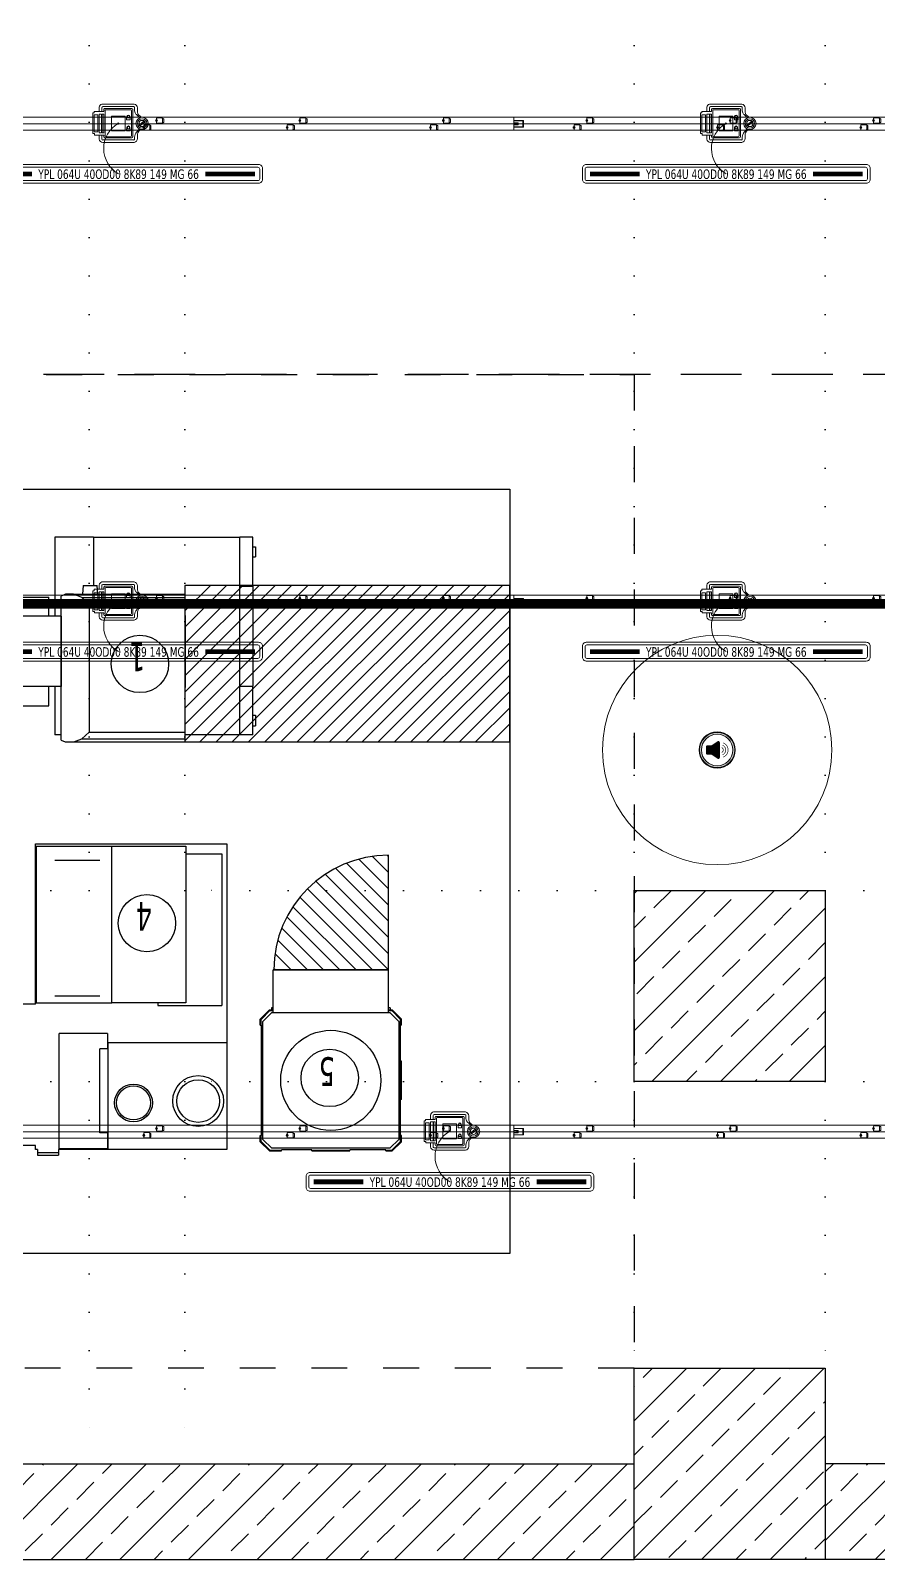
# Model space of a CAD drawing. Header units: centimetres. Extents: x 405564 to 502064, y 46284 to 60634.
# Drawn here: x 486134 to 486577, y 51833 to 52633 of the extents above; entities that cross this region are included whole.
import ezdxf
from ezdxf.enums import TextEntityAlignment as Align
from ezdxf.lldxf.tags import DXFTag
from ezdxf.xclip import XClip

# ---------------------------------------------------------------- set-up
doc = ezdxf.new("R2010")
doc.units = ezdxf.units.CM
doc.header["$XCLIPFRAME"] = 0
for name, pattern in [('3+1_3b$0$DASHED', [0.25, 0.125, -0.125]), ('ACAD_ISO07W100', [3, 0, -3]), ('BORDER', [1.75, 0.5, -0.25, 0.5, -0.25, 0, -0.25]), ('DASHDOT', [25.4, 12.7, -6.35, 0, -6.35]), ('DOT', [0.25, 0, -0.25]), ('HIDDEN', [9.525, 6.35, -3.175])]:
    doc.linetypes.add(name, pattern=pattern)
doc.layers.get('0').update_dxf_attribs({"color": 8, "lineweight": 9})
for name, color, linetype, lineweight in [('---___EB_draft00_parselsiniri', 8, 'BORDER', 9), ('0-KRCN-AYDINLATMA-130426', 8, 'Continuous', 9), ('0-KRCN-MİMARİ-220526', 8, 'Continuous', 9)]:
    doc.layers.add(name, color=color, linetype=linetype, lineweight=lineweight)
for name, color, linetype in [('AS_CIZGI_ARSA', 8, 'Continuous'), ('AS_DOS_TERAS_UST', 8, 'ACAD_ISO07W100'), ('AS_TA_BETONARME', 5, 'Continuous'), ('AS_TA_TARAMA', 8, 'Continuous'), ('AS_TEFR_CIHAZ', 8, 'Continuous')]:
    doc.layers.add(name, color=color, linetype=linetype)
doc.styles.add('TAHOMA', font='tahoma.ttf')
tags = doc.linetypes.add('PHANTOM', pattern=[50.5, 18, -6.5, 6.5, -6.5, 6.5, -6.5]).pattern_tags.tags
tags[14:15] = [DXFTag(74, 4), DXFTag(75, 0), DXFTag(340, '0'), DXFTag(46, 0.0), DXFTag(50, 0.0), DXFTag(44, 0.0), DXFTag(45, 0.0)]
tags[12:13] = [DXFTag(74, 4), DXFTag(75, 0), DXFTag(340, '0'), DXFTag(46, 0.0), DXFTag(50, 0.0), DXFTag(44, 0.0), DXFTag(45, 0.0)]
tags[10:11] = [DXFTag(74, 4), DXFTag(75, 0), DXFTag(340, '0'), DXFTag(46, 0.0), DXFTag(50, 0.0), DXFTag(44, 0.0), DXFTag(45, 0.0)]
tags[8:9] = [DXFTag(74, 4), DXFTag(75, 0), DXFTag(340, '0'), DXFTag(46, 0.0), DXFTag(50, 0.0), DXFTag(44, 0.0), DXFTag(45, 0.0)]
tags[6:7] = [DXFTag(74, 4), DXFTag(75, 0), DXFTag(340, '0'), DXFTag(46, 0.0), DXFTag(50, 0.0), DXFTag(44, 0.0), DXFTag(45, 0.0)]
tags[4:5] = [DXFTag(74, 4), DXFTag(75, 0), DXFTag(340, '0'), DXFTag(46, 0.0), DXFTag(50, 0.0), DXFTag(44, 0.0), DXFTag(45, 0.0)]
pattern_1 = [(225, (-115236.053, 63695.445), (17.9605122, -17.9605122), []), (225, (-115254.013, 63695.445), (17.9605122, -17.9605122), [12.7, -6.35])]

# ---------------------------------------------------------------- blocks, each defined once
blk = doc.blocks.new('YPL 064U 40OD00 8K89 149 MG 66')
at = {"layer": '0-KRCN-AYDINLATMA-130426'}
for points in [[(75.25, -2.9), (75.25, 2.9, 0.414214), (73.25, 4.9), (-73.25, 4.9, 0.414214), (-75.25, 2.9), (-75.25, -2.9, 0.414214), (-73.25, -4.9), (73.25, -4.9, 0.414214)], [(73.85, -2.5), (73.85, 2.5, 0.414214), (72.85, 3.5), (-72.85, 3.5, 0.414214), (-73.85, 2.5), (-73.85, -2.5, 0.414214), (-72.85, -3.5), (72.85, -3.5, 0.414214)]]:
    blk.add_lwpolyline(points, format="xyb", close=True, dxfattribs=at)
at = {"layer": '0-KRCN-AYDINLATMA-130426', "const_width": 2.51, "elevation": 1.25}
for points in [[(-71.34, -0.01), (-45.35, -0.01)], [(45.35, -0.01), (71.35, -0.01)]]:
    blk.add_lwpolyline(points, dxfattribs=at)
at = {"layer": '0-KRCN-AYDINLATMA-130426', "ltscale": 60, "style": 'TAHOMA', "width": 0.8}
blk.add_text('YPL 064U 40OD00 8K89 149 MG 66', height=5, dxfattribs=at).set_placement((0, -0.15), align=Align.MIDDLE_CENTER)
blk = doc.blocks.new('25A BUSBAR 3MT')
at = {"layer": '0-KRCN-AYDINLATMA-130426'}
for p, q in [((3000, 34), (0, 34)), ((0, 34), (0, -34)), ((3000, 0), (0, 0)), ((384.8, 17), (377.3, 17)), ((381, 28), (381, 22.2)), ((381, 20.5), (381, 13.5)), ((381, 11.8), (381, 6)), ((384, 31), (409, 31)), ((384, 3), (409, 3)), ((412, 26.8), (412, 28)), ((412, 28), (415.2, 28)), ((412, 6.8), (412, 6)), ((412, 5.7), (415.2, 5.7)), ((415.2, 26.8), (415.2, 28)), ((415.2, 6.8), (415.2, 5.7)), ((418.4, 26.8), (418.4, 6.8)), ((1134.8, 17), (1127.3, 17)), ((1131, 28), (1131, 22.2)), ((1131, 20.5), (1131, 13.5)), ((1131, 11.8), (1131, 6)), ((1134, 31), (1159, 31)), ((1134, 3), (1159, 3)), ((1162, 26.8), (1162, 28)), ((1162, 28), (1165.2, 28)), ((1162, 6.8), (1162, 6)), ((1162, 5.7), (1165.2, 5.7)), ((1165.2, 26.8), (1165.2, 28)), ((1165.2, 6.8), (1165.2, 5.7)), ((1168.4, 26.8), (1168.4, 6.8)), ((1884.8, 17), (1877.3, 17)), ((1881, 28), (1881, 22.2)), ((1881, 20.5), (1881, 13.5)), ((1881, 11.8), (1881, 6)), ((1884, 31), (1909, 31)), ((1884, 3), (1909, 3)), ((1912, 26.8), (1912, 28)), ((1912, 28), (1915.2, 28)), ((1912, 6.8), (1912, 6)), ((1912, 5.7), (1915.2, 5.7)), ((1915.2, 26.8), (1915.2, 28)), ((1915.2, 6.8), (1915.2, 5.7)), ((1918.4, 26.8), (1918.4, 6.8)), ((2634.8, 17), (2627.3, 17)), ((2631, 28), (2631, 22.2)), ((2631, 20.5), (2631, 13.5)), ((2631, 11.8), (2631, 6)), ((2634, 31), (2659, 31)), ((2634, 3), (2659, 3)), ((2662, 26.8), (2662, 28)), ((2662, 28), (2665.2, 28)), ((2662, 6.8), (2662, 6)), ((2662, 5.7), (2665.2, 5.7)), ((2665.2, 26.8), (2665.2, 28)), ((2665.2, 6.8), (2665.2, 5.7)), ((2668.4, 26.8), (2668.4, 6.8)), ((3000, 34), (3000, -34)), ((3000, 17), (3050, 17)), ((3000, 16), (3047, 16)), ((3047, 16), (3047, -16)), ((3048, 17), (3048, -17)), ((3050, 17), (3050, -17)), ((3000, -34), (0, -34)), ((318.3, -18.8), (310.8, -18.8)), ((314.5, -7.8), (314.5, -13.7)), ((314.5, -15.4), (314.5, -22.3)), ((314.5, -24), (314.5, -29.8)), ((317.5, -4.8), (342.5, -4.8)), ((317.5, -32.8), (342.5, -32.8)), ((345.5, -9), (345.5, -7.8)), ((345.5, -7.8), (348.7, -7.8)), ((345.5, -29), (345.5, -29.8)), ((345.5, -30.2), (348.7, -30.2)), ((348.7, -9), (348.7, -7.8)), ((348.7, -29), (348.7, -30.2)), ((351.9, -9), (351.9, -29)), ((1068.3, -18.8), (1060.8, -18.8)), ((1064.5, -7.8), (1064.5, -13.7)), ((1064.5, -15.4), (1064.5, -22.3)), ((1064.5, -24), (1064.5, -29.8)), ((1067.5, -4.8), (1092.5, -4.8)), ((1067.5, -32.8), (1092.5, -32.8)), ((1095.5, -9), (1095.5, -7.8)), ((1095.5, -7.8), (1098.7, -7.8)), ((1095.5, -29), (1095.5, -29.8)), ((1095.5, -30.2), (1098.7, -30.2)), ((1098.7, -9), (1098.7, -7.8)), ((1098.7, -29), (1098.7, -30.2)), ((1101.9, -9), (1101.9, -29)), ((1818.3, -18.8), (1810.8, -18.8)), ((1814.5, -7.8), (1814.5, -13.7)), ((1814.5, -15.4), (1814.5, -22.3)), ((1814.5, -24), (1814.5, -29.8)), ((1817.5, -4.8), (1842.5, -4.8)), ((1817.5, -32.8), (1842.5, -32.8)), ((1845.5, -9), (1845.5, -7.8)), ((1845.5, -7.8), (1848.7, -7.8)), ((1845.5, -29), (1845.5, -29.8)), ((1845.5, -30.2), (1848.7, -30.2)), ((1848.7, -9), (1848.7, -7.8)), ((1848.7, -29), (1848.7, -30.2)), ((1851.9, -9), (1851.9, -29)), ((2568.3, -18.8), (2560.8, -18.8)), ((2564.5, -7.8), (2564.5, -13.7)), ((2564.5, -15.4), (2564.5, -22.3)), ((2564.5, -24), (2564.5, -29.8)), ((2567.5, -4.8), (2592.5, -4.8)), ((2567.5, -32.8), (2592.5, -32.8)), ((2595.5, -9), (2595.5, -7.8)), ((2595.5, -7.8), (2598.7, -7.8)), ((2595.5, -29), (2595.5, -29.8)), ((2595.5, -30.2), (2598.7, -30.2)), ((2598.7, -9), (2598.7, -7.8)), ((2598.7, -29), (2598.7, -30.2)), ((2601.9, -9), (2601.9, -29)), ((3000, -16), (3047, -16)), ((3000, -17), (3050, -17))]:
    blk.add_line(p, q, dxfattribs=at)
for points in [[(418.4, 26.8), (412, 26.8), (412, 6.8), (418.4, 6.8)], [(1168.4, 26.8), (1162, 26.8), (1162, 6.8), (1168.4, 6.8)], [(1918.4, 26.8), (1912, 26.8), (1912, 6.8), (1918.4, 6.8)], [(2668.4, 26.8), (2662, 26.8), (2662, 6.8), (2668.4, 6.8)], [(3000, 5.9), (3023.1, 5.9), (3023.1, -5.9), (3000, -5.9)], [(351.9, -9), (345.5, -9), (345.5, -29), (351.9, -29)], [(1101.9, -9), (1095.5, -9), (1095.5, -29), (1101.9, -29)], [(1851.9, -9), (1845.5, -9), (1845.5, -29), (1851.9, -29)], [(2601.9, -9), (2595.5, -9), (2595.5, -29), (2601.9, -29)]]:
    blk.add_lwpolyline(points, close=True, dxfattribs=at)
for centre, radius in [((381, 17), 5.16), ((1131, 17), 5.16), ((1881, 17), 5.16), ((2631, 17), 5.16), ((3017.1, 0), 2.96), ((314.5, -18.8), 5.16), ((1064.5, -18.8), 5.16), ((1814.5, -18.8), 5.16), ((2564.5, -18.8), 5.16)]:
    blk.add_circle(centre, radius, dxfattribs=at)
for centre, start, end in [((384, 28), 90, 180), ((384, 6), 180, 270), ((409, 28), 0, 90), ((409, 6), 270, 0), ((1134, 28), 90, 180), ((1134, 6), 180, 270), ((1159, 28), 0, 90), ((1159, 6), 270, 0), ((1884, 28), 90, 180), ((1884, 6), 180, 270), ((1909, 28), 0, 90), ((1909, 6), 270, 0), ((2634, 28), 90, 180), ((2634, 6), 180, 270), ((2659, 28), 0, 90), ((2659, 6), 270, 0), ((317.5, -7.8), 90, 180), ((317.5, -29.8), 180, 270), ((342.5, -7.8), 0, 90), ((342.5, -29.8), 270, 0), ((1067.5, -7.8), 90, 180), ((1067.5, -29.8), 180, 270), ((1092.5, -7.8), 0, 90), ((1092.5, -29.8), 270, 0), ((1817.5, -7.8), 90, 180), ((1817.5, -29.8), 180, 270), ((1842.5, -7.8), 0, 90), ((1842.5, -29.8), 270, 0), ((2567.5, -7.8), 90, 180), ((2567.5, -29.8), 180, 270), ((2592.5, -7.8), 0, 90), ((2592.5, -29.8), 270, 0)]:
    blk.add_arc(centre, 3, start, end, dxfattribs=at)
blk = doc.blocks.new('DABLINE ÇIKIŞ NOKTASI')
at = {"layer": '0-KRCN-AYDINLATMA-130426'}
for p, q in [((-0.397, 0.245), (-0.397, 0.332)), ((-0.339, 0.245), (-0.339, 0.328)), ((-0.336, 0.398), (0.328, 0.398)), ((-0.321, 0.346), (0.318, 0.346)), ((0.335, 0.328), (0.335, 0.262)), ((0.394, 0.233), (0.394, 0.319)), ((-0.495, 0.217), (-0.525, 0.217)), ((-0.525, 0.217), (-0.525, -0.209)), ((-0.298, 0.245), (-0.495, 0.245)), ((-0.495, 0.245), (-0.495, 0.217)), ((-0.298, 0.245), (-0.298, 0.291)), ((-0.281, 0.308), (0.278, 0.308)), ((-0.274, 0.266), (-0.274, -0.256)), ((-0.257, 0.283), (0.254, 0.283)), ((0, 0), (-0.019, 0)), ((0, 0), (0, 0.019)), ((0, 0), (0.019, 0)), ((0, 0), (0, -0.019)), ((0.172, 0.117), (0.172, 0.075)), ((0.172, 0.117), (0.246, 0.117)), ((0.172, 0.075), (0.246, 0.075)), ((0.178, 0.117), (0.178, 0.143)), ((0.187, 0.117), (0.187, 0.143)), ((0.231, 0.138), (0.231, 0.143)), ((0.231, 0.138), (0.239, 0.138)), ((0.239, 0.138), (0.239, 0.143)), ((0.246, 0.117), (0.246, 0.075)), ((0.271, -0.256), (0.271, 0.266)), ((0.296, -0.279), (0.296, 0.291)), ((0.529, 0.05), (0.434, -0.03)), ((0.451, -0.052), (0.546, 0.031)), ((-0.525, -0.209), (-0.493, -0.209)), ((-0.493, -0.24), (-0.493, -0.209)), ((-0.298, -0.24), (-0.493, -0.24)), ((-0.396, -0.24), (-0.396, -0.322)), ((-0.339, -0.24), (-0.339, -0.324)), ((-0.298, -0.24), (-0.298, -0.279)), ((-0.281, -0.297), (0.278, -0.297)), ((-0.257, -0.273), (0.254, -0.273)), ((0.172, -0.11), (0.172, -0.151)), ((0.172, -0.11), (0.246, -0.11)), ((0.172, -0.151), (0.246, -0.151)), ((0.178, -0.11), (0.178, -0.083)), ((0.187, -0.11), (0.187, -0.083)), ((0.231, -0.11), (0.231, -0.083)), ((0.239, -0.11), (0.239, -0.083)), ((0.246, -0.11), (0.246, -0.151)), ((0.335, -0.282), (0.335, -0.324)), ((0.394, -0.221), (0.394, -0.312)), ((-0.322, -0.341), (0.318, -0.341)), ((-0.317, -0.391), (0.328, -0.391))]:
    blk.add_line(p, q, dxfattribs=at)
for points in [[(-0.497, 0.174), (-0.419, 0.174), (-0.419, -0.176), (-0.497, -0.176)], [(-0.396, 0.194), (-0.343, 0.194), (-0.343, -0.193), (-0.396, -0.193)], [(-0.333, 0.194), (-0.296, 0.194), (-0.296, -0.193), (-0.333, -0.193)], [(-0.143, 0.153), (0.143, 0.153), (0.143, -0.153), (-0.143, -0.153)]]:
    blk.add_lwpolyline(points, close=True, dxfattribs=at)
for radius in [0.127, 0.0967, 0.0641]:
    blk.add_circle((0.491, -0.001), radius, dxfattribs=at)
for centre, radius, start, end in [((-0.315, 0.318), 0.083, 105.0378, 170.3257), ((-0.321, 0.328), 0.0173, 90, 180), ((0.318, 0.328), 0.0173, 0, 90), ((0.303, 0.311), 0.0907, 5.5318, 74.2602), ((-0.281, 0.291), 0.0173, 90, 180), ((-0.257, 0.266), 0.0173, 90, 180), ((0.209, 0.143), 0.0306, 0, 180), ((0.209, 0.143), 0.022, 0, 180), ((0.254, 0.266), 0.0173, 0, 90), ((0.278, 0.291), 0.0173, 0, 90), ((-0.281, -0.279), 0.0173, 180, 270), ((-0.257, -0.256), 0.0173, 180, 270), ((0.209, -0.083), 0.0306, 0, 180), ((0.209, -0.083), 0.022, 0, 180), ((0.254, -0.256), 0.0173, 270, 0), ((0.278, -0.279), 0.0173, 270, 0), ((0.303, -0.304), 0.0907, 285.7398, 354.4682), ((-0.314, -0.308), 0.083, 189.6743, 267.7515), ((-0.322, -0.324), 0.0173, 180, 270), ((0.318, -0.324), 0.0173, 270, 0)]:
    blk.add_arc(centre, radius, start, end, dxfattribs=at)
for points in [[(0.335, 0.262), (0.345, 0.219), (0.388, 0.172), (0.446, 0.118)], [(0.394, 0.233), (0.411, 0.185), (0.441, 0.155), (0.473, 0.125)]]:
    blk.add_spline(points, degree=3, dxfattribs=at)
for points, knots in [([(0.335, -0.282), (0.339, -0.262), (0.349, -0.216), (0.374, -0.181), (0.445, -0.101), (0.435, -0.116)], [0, 0, 0, 0, 3.352448, 7.608656, 11.436508, 11.436508, 11.436508, 11.436508]), ([(0.394, -0.221), (0.4, -0.204), (0.413, -0.167), (0.444, -0.14), (0.458, -0.124)], [0, 0, 0, 0, 3.152774, 6.811768, 6.811768, 6.811768, 6.811768])]:
    blk.add_open_spline(points, degree=3, knots=knots, dxfattribs=at)
blk.add_open_spline([(0.435, -0.116), (0.435, -0.116), (0.434, -0.117), (0.434, -0.118)], degree=3, dxfattribs=at)
blk = doc.blocks.new('SIVA ÜSTÜ TİPİ HOPARLÖR')
at = {"layer": '0-KRCN-AYDINLATMA-130426'}
h = blk.add_hatch(color=256, dxfattribs=at)
h.dxf.hatch_style = 1
h.paths.add_polyline_path([(9.24, 0, 1), (-9.24, 0, 1)])
h.paths.add_polyline_path([(8.23, 0, -1), (-8.23, 0, -1)], flags=16)
h.paths.add_polyline_path([(1.25, -3.88, -0.598176), (0.27, -4.41), (-2.7, -2.45, 0.147433), (-3.05, -2.34), (-5.09, -2.34, -0.414214), (-5.72, -1.71), (-5.72, 1.71, -0.414214), (-5.09, 2.34), (-3.05, 2.34, 0.147433), (-2.7, 2.45), (0.27, 4.41, -0.598176), (1.25, 3.88)], flags=0)
h = blk.add_hatch(color=256, dxfattribs=at)
h.dxf.hatch_style = 1
h.paths.add_polyline_path([(0.27, -4.41, 0.598176), (1.25, -3.88), (1.25, 3.88, 0.598176), (0.27, 4.41), (-2.7, 2.45, -0.147433), (-3.05, 2.34), (-5.09, 2.34, 0.414214), (-5.72, 1.71), (-5.72, -1.71, 0.414214), (-5.09, -2.34), (-3.05, -2.34, -0.147433), (-2.7, -2.45)])
at = {"layer": '0-KRCN-AYDINLATMA-130426', "const_width": 0.317}
blk.add_lwpolyline([(0.27, -4.41, 0.598176), (1.25, -3.88), (1.25, 3.88, 0.598176), (0.27, 4.41), (-2.7, 2.45, -0.147433), (-3.05, 2.34), (-5.09, 2.34, 0.414214), (-5.72, 1.71), (-5.72, -1.71, 0.414214), (-5.09, -2.34), (-3.05, -2.34, -0.147433), (-2.7, -2.45)], format="xyb", close=True, dxfattribs=at)
for points in [[(2.41, 1.29, -0.601398), (2.41, -1.29)], [(2.8, 2.51, -0.658812), (2.8, -2.51)], [(3.19, 3.72, -0.680488), (3.19, -3.72)]]:
    blk.add_lwpolyline(points, format="xyb", dxfattribs=at)
at = {"layer": '0-KRCN-AYDINLATMA-130426'}
blk.add_circle((0, 0), 60, dxfattribs=at)
at = {"layer": '0-KRCN-AYDINLATMA-130426', "ltscale": 0.1}
for radius in [9.5, 9.24, 8.23]:
    blk.add_circle((0, 0), radius, dxfattribs=at)
blk = doc.blocks.new('G$C546873DE')
at = {"layer": '0-KRCN-AYDINLATMA-130426'}
for centre in [(15623.4, 5436.79), (15941.26, 5436.79), (15623.4, 5186.79), (15941.26, 5186.79), (15796.72, 4909.39, 441.6)]:
    blk.add_arc(centre, 15.15, 119.67587, 240.92718, dxfattribs=at)
for name, p, xscale, yscale, zscale in [('DABLINE ÇIKIŞ NOKTASI', (15615.9, 5449.95, -317.03), 25.4, 25.4, 25.4), ('DABLINE ÇIKIŞ NOKTASI', (15933.75, 5449.95, -317.03), 25.4, 25.4, 25.4), ('25A BUSBAR 3MT', (15522.81, 5449.75, -441.6), 0.1, 0.1, 0.1), ('25A BUSBAR 3MT', (15822.81, 5449.75, -441.6), 0.1, 0.1, 0.1), ('DABLINE ÇIKIŞ NOKTASI', (15615.9, 5199.95, -317.03), 25.4, 25.4, 25.4), ('DABLINE ÇIKIŞ NOKTASI', (15933.75, 5199.95, -317.03), 25.4, 25.4, 25.4), ('25A BUSBAR 3MT', (15522.81, 5199.75, -441.6), 0.1, 0.1, 0.1), ('25A BUSBAR 3MT', (15822.81, 5199.75, -441.6), 0.1, 0.1, 0.1), ('DABLINE ÇIKIŞ NOKTASI', (15789.22, 4922.56, 124.57), 25.4, 25.4, 25.4), ('25A BUSBAR 3MT', (15522.81, 4922.35), 0.1, 0.1, 0.1), ('25A BUSBAR 3MT', (15822.81, 4922.35), 0.1, 0.1, 0.1)]:
    blk.add_blockref(name, p, dxfattribs=dict(at, xscale=xscale, yscale=yscale, zscale=zscale))
for name, p in [('YPL 064U 40OD00 8K89 149 MG 66', (15616.04, 5423.55)), ('YPL 064U 40OD00 8K89 149 MG 66', (15933.89, 5423.55)), ('YPL 064U 40OD00 8K89 149 MG 66', (15616.04, 5173.55)), ('YPL 064U 40OD00 8K89 149 MG 66', (15933.89, 5173.55)), ('SIVA ÜSTÜ TİPİ HOPARLÖR', (15929.13, 5122.09)), ('YPL 064U 40OD00 8K89 149 MG 66', (15789.36, 4896.15, 441.6))]:
    blk.add_blockref(name, p, dxfattribs=at)
blk = doc.blocks.new('HermleC42')
at = {"layer": 'AS_TEFR_CIHAZ', "linetype": 'Continuous', "ltscale": 0.075}
for p, q in [((234932.31, -42334.16), (234932.31, -42286.87)), ((234969.14, -42334.16), (234969.14, -42286.87)), ((234922.31, -42314.34), (234922.31, -42327.84)), ((234979.14, -42314.34), (234979.14, -42327.84)), ((234922.31, -42327.84), (234932.31, -42327.84)), ((234969.14, -42327.84), (234979.14, -42327.84)), ((234904.24, -42334.2), (234903.38, -42336.29)), ((234904.24, -42334.2), (234932.31, -42334.2)), ((234969.14, -42334.16), (234932.31, -42334.16)), ((234932.31, -42334.2), (234932.31, -42334.16)), ((234932.31, -42334.2), (234969.14, -42334.2)), ((234969.14, -42334.2), (234969.14, -42334.16)), ((234969.14, -42334.2), (234979.7, -42334.2)), ((234980.62, -42336.42), (234979.7, -42334.2)), ((234903.38, -42336.29), (234903.38, -42340.88)), ((234903.38, -42340.88), (234905.06, -42344.97)), ((234903.38, -42340.88), (234903.38, -42398.9)), ((234978.88, -42344.97), (234980.62, -42340.76)), ((234980.62, -42340.76), (234980.62, -42336.42)), ((234980.62, -42340.76), (234980.62, -42398.9)), ((234905.06, -42344.97), (234905.06, -42398.9)), ((234905.06, -42344.97), (234908.49, -42348.89)), ((234908.49, -42348.89), (234908.49, -42398.9)), ((234975.45, -42348.89), (234908.49, -42348.89)), ((234975.45, -42348.89), (234978.88, -42344.97)), ((234975.45, -42348.89), (234975.45, -42398.9)), ((234978.88, -42344.97), (234978.88, -42398.9)), ((234985.24, -42345.71), (234980.62, -42345.44)), ((234985.24, -42345.71), (234985.24, -42353.13)), ((234980.62, -42353.41), (234985.24, -42353.13)), ((234905.06, -42398.9), (234903.38, -42398.9)), ((234904.02, -42398.9), (234985.28, -42480.17)), ((234908.49, -42398.9), (234905.06, -42398.9)), ((234975.45, -42398.9), (234908.49, -42398.9)), ((234912.5, -42398.9), (234985.28, -42471.68)), ((234920.99, -42398.9), (234985.28, -42463.19)), ((234929.47, -42398.9), (234985.28, -42454.71)), ((234931.91, -42399.11), (234931.91, -42398.9)), ((234969.54, -42399.11), (234931.91, -42399.11)), ((234937.96, -42398.9), (234985.28, -42446.22)), ((234946.44, -42398.9), (234985.28, -42437.74)), ((234954.93, -42398.9), (234985.28, -42429.25)), ((234963.41, -42398.9), (234985.28, -42420.77)), ((234969.54, -42398.9), (234969.54, -42399.11)), ((234971.9, -42398.9), (234985.28, -42412.28)), ((234978.88, -42398.9), (234975.45, -42398.9)), ((234980.62, -42398.9), (234978.88, -42398.9)), ((234903.38, -42406.75), (234985.28, -42488.65)), ((234903.38, -42415.24), (234985.28, -42497.14)), ((234903.38, -42423.72), (234985.28, -42505.62)), ((234903.38, -42432.21), (234985.28, -42514.11)), ((234784.09, -42446.08), (234784.69, -42445.48)), ((234784.09, -42454.56), (234792.58, -42446.08)), ((234784.09, -42463.05), (234799.62, -42447.52)), ((234903.38, -42440.69), (234985.28, -42522.59)), ((234784.09, -42471.53), (234806.01, -42449.62)), ((234784.09, -42480.02), (234811.84, -42452.27)), ((234784.09, -42488.5), (234817.18, -42455.42)), ((234985.28, -42531.08), (234903.38, -42449.18)), ((234784.09, -42496.99), (234822.07, -42459.02)), ((234784.09, -42505.47), (234826.52, -42463.05)), ((234985.28, -42539.56), (234903.38, -42457.66)), ((234792.58, -42505.47), (234830.55, -42467.5)), ((234985.28, -42548.05), (234903.38, -42466.15)), ((234801.06, -42505.47), (234834.15, -42472.39)), ((234809.55, -42505.47), (234837.29, -42477.73)), ((234985.28, -42556.53), (234903.38, -42474.63)), ((234818.04, -42505.47), (234839.95, -42483.56)), ((234985.28, -42565.02), (234903.38, -42483.12)), ((234826.52, -42505.47), (234842.05, -42489.94)), ((234980.68, -42568.9), (234903.38, -42491.6)), ((234835.01, -42505.47), (234843.49, -42496.99)), ((234903.38, -42500.09), (234972.19, -42568.9)), ((234843.49, -42505.47), (234844.09, -42504.87)), ((234903.38, -42508.57), (234963.71, -42568.9)), ((234903.38, -42517.06), (234955.22, -42568.9)), ((234903.38, -42525.54), (234946.74, -42568.9)), ((234903.38, -42534.03), (234938.25, -42568.9)), ((234903.38, -42542.52), (234929.77, -42568.9)), ((234903.38, -42551), (234921.28, -42568.9)), ((234903.38, -42559.49), (234912.8, -42568.9)), ((234952.68, -42566.36), (234955.22, -42568.9)), ((234952.68, -42566.36), (234955.22, -42568.9))]:
    blk.add_line(p, q, dxfattribs=at)
at = {"layer": 'AS_TEFR_CIHAZ', "linetype": 'PHANTOM', "ltscale": 0.075}
for p, q in [((234692.12, -42320.82), (234692.12, -42309.82)), ((234766.12, -42320.82), (234766.12, -42309.82)), ((234687.12, -42321.82), (234687.12, -42332.82)), ((234688.62, -42321.82), (234687.12, -42321.82)), ((234688.62, -42321.82), (234688.62, -42332.82)), ((234690.12, -42321.82), (234688.62, -42321.82)), ((234690.12, -42321.82), (234690.12, -42320.82)), ((234690.12, -42320.82), (234692.12, -42320.82)), ((234766.12, -42320.82), (234850.12, -42320.82)), ((234766.92, -42321.22), (234766.92, -42360.82)), ((234848.82, -42321.22), (234766.92, -42321.22)), ((234848.82, -42321.22), (234848.82, -42360.82)), ((234850.12, -42320.82), (234850.12, -42420.82)), ((234688.62, -42332.82), (234687.12, -42332.82)), ((234690.12, -42332.82), (234688.62, -42332.82)), ((234690.12, -42358.72), (234690.12, -42332.82)), ((234690.42, -42358.52), (234690.42, -42333.22)), ((234690.42, -42333.22), (234750.82, -42333.22)), ((234750.82, -42358.52), (234750.82, -42333.22)), ((234770.27, -42342.62), (234770.27, -42330.85)), ((234841.27, -42354.39), (234841.27, -42330.85)), ((234932.31, -42330.98), (234907.05, -42330.98)), ((234907.05, -42334.2), (234907.05, -42330.98)), ((235010.45, -42330.98), (234969.14, -42330.98)), ((235010.45, -42351.12), (235010.45, -42330.98)), ((234770.27, -42354.39), (234770.27, -42342.62)), ((235010.45, -42351.12), (234985.24, -42351.12)), ((235010.45, -42351.12), (235010.45, -42427.71)), ((234745.92, -42358.72), (234690.12, -42358.72)), ((234690.12, -42420.82), (234690.12, -42358.72)), ((234698.82, -42358.52), (234690.42, -42358.52)), ((234698.82, -42354.52), (234742.82, -42354.52)), ((234698.82, -42358.52), (234698.82, -42354.52)), ((234742.82, -42358.52), (234742.82, -42354.52)), ((234750.82, -42358.52), (234742.82, -42358.52)), ((234745.92, -42420.82), (234745.92, -42358.72)), ((234766.92, -42360.82), (234848.82, -42360.82)), ((234766.92, -42399.52), (234766.92, -42360.82)), ((234848.82, -42360.82), (234848.82, -42399.52)), ((234765.42, -42384.72), (234765.42, -42418.32)), ((234766.92, -42384.72), (234765.42, -42384.72)), ((234848.82, -42399.52), (234766.92, -42399.52)), ((234844.82, -42399.52), (234844.82, -42418.32)), ((234985.28, -42398.9), (234903.38, -42398.9)), ((234903.38, -42398.9), (234903.38, -42568.9)), ((234907.05, -42427.71), (234907.05, -42398.9)), ((234985.28, -42568.9), (234985.28, -42398.9)), ((234745.92, -42420.82), (234690.12, -42420.82)), ((234850.12, -42420.82), (234745.92, -42420.82)), ((234844.82, -42418.32), (234765.42, -42418.32)), ((234907.05, -42427.71), (235010.45, -42427.71)), ((234907.05, -42434.44), (234907.05, -42427.71)), ((234932.61, -42427.71), (234932.61, -42434.71)), ((234984.9, -42427.71), (234984.9, -42434.71)), ((235010.45, -42434.44), (235010.45, -42427.71)), ((234694.15, -42438.37), (234689.37, -42443.15)), ((234694.32, -42438.77), (234689.77, -42443.32)), ((234695.37, -42439.77), (234690.77, -42444.37)), ((234694.15, -42438.37), (234697.42, -42438.37)), ((234694.32, -42438.77), (234697.42, -42438.77)), ((234695.37, -42439.77), (234757.17, -42439.77)), ((234697.42, -42438.37), (234697.42, -42438.77)), ((234697.42, -42438.77), (234697.42, -42439.02)), ((234697.42, -42439.02), (234755.12, -42439.02)), ((234755.12, -42438.37), (234755.12, -42438.77)), ((234755.12, -42438.37), (234758.39, -42438.37)), ((234755.12, -42438.77), (234758.22, -42438.77)), ((234755.12, -42438.77), (234755.12, -42439.02)), ((234761.77, -42444.37), (234757.17, -42439.77)), ((234758.22, -42438.77), (234762.77, -42443.32)), ((234758.39, -42438.37), (234763.17, -42443.15)), ((234907.05, -42434.44), (234932.61, -42434.44)), ((234911.83, -42434.44), (234911.83, -42435.94)), ((234917.35, -42435.94), (234911.83, -42435.94)), ((234917.35, -42434.44), (234917.35, -42435.94)), ((234932.61, -42434.71), (234984.9, -42434.71)), ((234984.9, -42434.44), (235010.45, -42434.44)), ((235000.23, -42434.44), (235000.23, -42435.94)), ((235005.45, -42435.94), (235000.23, -42435.94)), ((235005.45, -42434.44), (235005.45, -42435.94)), ((234689.37, -42443.15), (234689.37, -42449.42)), ((234689.77, -42443.32), (234689.77, -42449.42)), ((234690.77, -42506.18), (234690.77, -42444.37)), ((234761.77, -42444.37), (234761.77, -42506.18)), ((234761.77, -42445.07), (234784.09, -42445.07)), ((234762.77, -42443.32), (234762.77, -42445.07)), ((234763.17, -42443.15), (234763.17, -42445.07)), ((234764.28, -42444.17), (234763.17, -42444.17)), ((234764.28, -42445.07), (234764.28, -42444.17)), ((234784.09, -42505.47), (234784.09, -42445.07)), ((234784.09, -42445.47), (234784.09, -42505.47)), ((234689.37, -42449.42), (234689.77, -42449.42)), ((234689.77, -42449.42), (234690.02, -42449.42)), ((234690.02, -42465.27), (234690.02, -42449.42)), ((234689.37, -42465.27), (234689.37, -42485.27)), ((234689.37, -42465.27), (234689.77, -42465.27)), ((234689.77, -42465.27), (234690.02, -42465.27)), ((234689.77, -42465.27), (234689.77, -42485.27)), ((234689.37, -42485.27), (234689.77, -42485.27)), ((234690.02, -42485.27), (234689.77, -42485.27)), ((234690.02, -42504.12), (234690.02, -42485.27)), ((234689.37, -42504.12), (234689.77, -42504.12)), ((234689.37, -42504.12), (234689.37, -42507.39)), ((234689.37, -42507.39), (234694.15, -42512.17)), ((234689.77, -42504.12), (234689.77, -42507.23)), ((234689.77, -42504.12), (234690.02, -42504.12)), ((234689.77, -42507.23), (234694.32, -42511.77)), ((234690.77, -42506.18), (234695.37, -42510.77)), ((234694.32, -42511.77), (234697.42, -42511.77)), ((234757.17, -42510.77), (234695.37, -42510.77)), ((234716.27, -42511.52), (234697.42, -42511.52)), ((234697.42, -42511.77), (234697.42, -42511.52)), ((234697.42, -42512.17), (234697.42, -42511.77)), ((234716.27, -42511.77), (234716.27, -42511.52)), ((234716.27, -42511.77), (234736.27, -42511.77)), ((234716.27, -42512.17), (234716.27, -42511.77)), ((234755.12, -42511.52), (234736.27, -42511.52)), ((234736.27, -42511.52), (234736.27, -42511.77)), ((234736.27, -42512.17), (234736.27, -42511.77)), ((234755.12, -42511.77), (234755.12, -42511.52)), ((234755.12, -42511.77), (234758.22, -42511.77)), ((234755.12, -42512.17), (234755.12, -42511.77)), ((234757.17, -42510.77), (234761.77, -42506.18)), ((234762.77, -42507.23), (234758.22, -42511.77)), ((234763.17, -42507.39), (234758.39, -42512.17)), ((234761.77, -42505.47), (234784.09, -42505.47)), ((234762.77, -42505.47), (234762.77, -42507.23)), ((234763.17, -42505.47), (234763.17, -42507.39)), ((234764.28, -42506.37), (234763.17, -42506.37)), ((234764.28, -42506.37), (234764.28, -42505.47)), ((234784.09, -42505.47), (234844.09, -42505.47)), ((234694.15, -42512.17), (234697.42, -42512.17)), ((234716.27, -42512.17), (234736.27, -42512.17)), ((234755.12, -42512.17), (234758.39, -42512.17)), ((234903.38, -42568.9), (234985.28, -42568.9))]:
    blk.add_line(p, q, dxfattribs=at)
at = {"layer": 'AS_TEFR_CIHAZ', "color": 1, "linetype": '3+1_3b$0$DASHED', "ltscale": 150}
blk.add_lwpolyline([(234575.62, -42633.9), (234575.62, -41913.9), (235095.62, -41913.9), (235095.62, -42633.9), (234575.62, -42633.9)], dxfattribs=at)
at = {"layer": 'AS_TEFR_CIHAZ', "color": 1}
blk.add_lwpolyline([(234635.62, -42568.9), (234635.62, -41978.9), (235035.62, -41978.9), (235035.62, -42568.9), (234635.62, -42568.9)], dxfattribs=at)
at = {"layer": 'AS_TEFR_CIHAZ', "linetype": 'PHANTOM', "ltscale": 0.075}
for centre, radius in [((234714.47, -42372.07), 9.9), ((234714.47, -42372.07), 8.92), ((234715.47, -42405.87), 13.3), ((234715.47, -42405.87), 11.15), ((234726.27, -42475.27), 26.2)]:
    blk.add_circle(centre, radius, dxfattribs=at)
at = {"layer": 'AS_TEFR_CIHAZ', "linetype": 'Continuous', "ltscale": 0.075}
for centre in [(234808.55, -42379.1), (234944.18, -42375.45), (234727.56, -42474.68)]:
    blk.add_arc(centre, 15, 90, 89.99994, dxfattribs=at)
at = {"layer": 'AS_TEFR_CIHAZ', "linetype": 'PHANTOM', "ltscale": 0.075}
blk.add_arc((234784.09, -42505.47), 60, 0, 90, dxfattribs=at)
at = {"layer": 'AS_TEFR_CIHAZ', "linetype": 'Continuous', "ltscale": 0.075, "char_height": 15, "attachment_point": 7, "rotation": 90, "style": 'TAHOMA'}
for s, insert in [('\\fTahoma|b0|i0;\\W0.7500;4', (234819.64, -42381.78)), ('\\fTahoma|b0|i0;\\W0.7500;1', (234955.29, -42378.12)), ('\\fTahoma|b0|i0;\\W0.7500;5', (234738.65, -42477.36))]:
    blk.add_mtext(s, dxfattribs=dict(at, insert=insert))
blk = doc.blocks.new('A1-Tefris-R01')
at = {"layer": 'AS_TEFR_CIHAZ', "linetype": 'HIDDEN', "ltscale": 5}
blk.add_lwpolyline([(17950, -4330), (8580, -4330)], dxfattribs=at)
at = {"layer": 'AS_TEFR_CIHAZ', "rotation": 90}
blk.add_blockref('HermleC42', (-31883.9, -239425.62), dxfattribs=at)
blk = doc.blocks.new('OPK-site-surrounding-R01')
at = {"layer": '---___EB_draft00_parselsiniri', "linetype": 'DASHDOT', "ltscale": 5, "const_width": 5, "flags": 128}
blk.add_lwpolyline([(-303.72, 52.55), (22545.33, 391.1), (23723.36, -710.97), (24047.63, -4449.98), (-299.88, -4449.98)], close=True, dxfattribs=at)
blk = doc.blocks.new('A$C6A10306C')
at = {"layer": 'AS_TA_TARAMA'}
h = blk.add_hatch(dxfattribs=at)
h.set_pattern_fill('ANSI33', color=256, scale=4, angle=180)
h.set_pattern_definition([(225, (17560.68, -7819.299), (17.9605, -17.9605), []), (225, (17542.72, -7819.299), (17.9605, -17.9605), [12.7, -6.35])])
h.paths.add_polyline_path([(15885.68, -8451.45), (15985.68, -8451.45), (15985.68, -8551.45), (15885.68, -8551.45)], flags=17)
h = blk.add_hatch(dxfattribs=at)
h.set_pattern_fill('ANSI33', color=256, scale=4, angle=180)
h.set_pattern_definition([(225, (14313.18, -8756.454), (17.9605, -17.9605), []), (225, (14295.22, -8756.454), (17.9605, -17.9605), [12.7, -6.35])])
h.paths.add_polyline_path([(15885.68, -8701.45), (15985.68, -8701.45), (15985.68, -8801.45), (15885.68, -8801.45)])
h = blk.add_hatch(dxfattribs=at)
h.set_pattern_fill('ANSI33', color=256, scale=4, angle=180)
h.set_pattern_definition(pattern_1)
h.paths.add_polyline_path([(15885.68, -8751.45), (15085.68, -8751.45), (15085.68, -8801.45), (15885.68, -8801.45)])
h = blk.add_hatch(dxfattribs=at)
h.set_pattern_fill('ANSI33', color=256, scale=4, angle=180)
h.set_pattern_definition(pattern_1)
h.paths.add_polyline_path([(16785.68, -8751.45), (15985.68, -8751.45), (15985.68, -8801.45), (16785.68, -8801.45)])
at = {"layer": 'AS_CIZGI_ARSA', "linetype": 'DASHDOT', "ltscale": 5, "flags": 128}
blk.add_lwpolyline([(4831.96, -3798.91), (27681.01, -3460.36), (28859.04, -4562.43), (29183.31, -8301.44), (4835.8, -8301.44)], close=True, dxfattribs=at)
at = {"layer": 'AS_DOS_TERAS_UST', "linetype": 'DOT', "ltscale": 80}
for p, q in [((15600.68, -8451.45), (15600.68, -7201.45)), ((15650.68, -8451.45), (15650.68, -7201.45)), ((15885.68, -8451.45), (15885.68, -7201.45)), ((15985.68, -8451.45), (15985.68, -7201.45)), ((15600.68, -8451.45), (15370.68, -8451.45)), ((15885.68, -8451.45), (15650.68, -8451.45)), ((15985.68, -8451.45), (16220.68, -8451.45)), ((15600.68, -8551.45), (15370.68, -8551.45)), ((15600.68, -8551.45), (15600.68, -8751.45)), ((15650.68, -8551.45), (15650.68, -8751.45)), ((15885.68, -8551.45), (15650.68, -8551.45)), ((15885.68, -8551.45), (15885.68, -8701.45)), ((15985.68, -8551.45), (15985.68, -8701.45)), ((15985.68, -8551.45), (16220.68, -8551.45))]:
    blk.add_line(p, q, dxfattribs=at)
at = {"layer": 'AS_TA_BETONARME'}
for p, q in [((15085.68, -8751.45), (15885.68, -8751.45)), ((16785.68, -8751.45), (15985.68, -8751.45)), ((15085.68, -8801.45), (15885.68, -8801.45)), ((16785.68, -8801.45), (15985.68, -8801.45))]:
    blk.add_line(p, q, dxfattribs=at)
for points in [[(15885.68, -8451.45), (15985.68, -8451.45), (15985.68, -8551.45), (15885.68, -8551.45)], [(15885.68, -8701.45), (15985.68, -8701.45), (15985.68, -8801.45), (15885.68, -8801.45)]]:
    blk.add_lwpolyline(points, close=True, dxfattribs=at)
ref = blk.add_blockref('OPK-site-surrounding-R01', (5135.68, -3851.45))
XClip(ref).set_block_clipping_path([(-5135.679684336, -9648.5463532069), (26364.320315664, 3851.4536467931)])
blk.add_blockref('A1-Tefris-R01', (5135.68, -3851.45))

msp = doc.modelspace()

# ---------------------------------------------------------------- block references
at = {"layer": '0-KRCN-AYDINLATMA-130426'}
msp.add_blockref('G$C546873DE', (470564.07, 47134.02), dxfattribs=at)

# ---------------------------------------------------------------- next in the draw order: block references
at = {"layer": '0-KRCN-MİMARİ-220526'}
msp.add_blockref('A$C6A10306C', (470564.07, 60634.02), dxfattribs=at)

doc.saveas('drawing.dxf')
